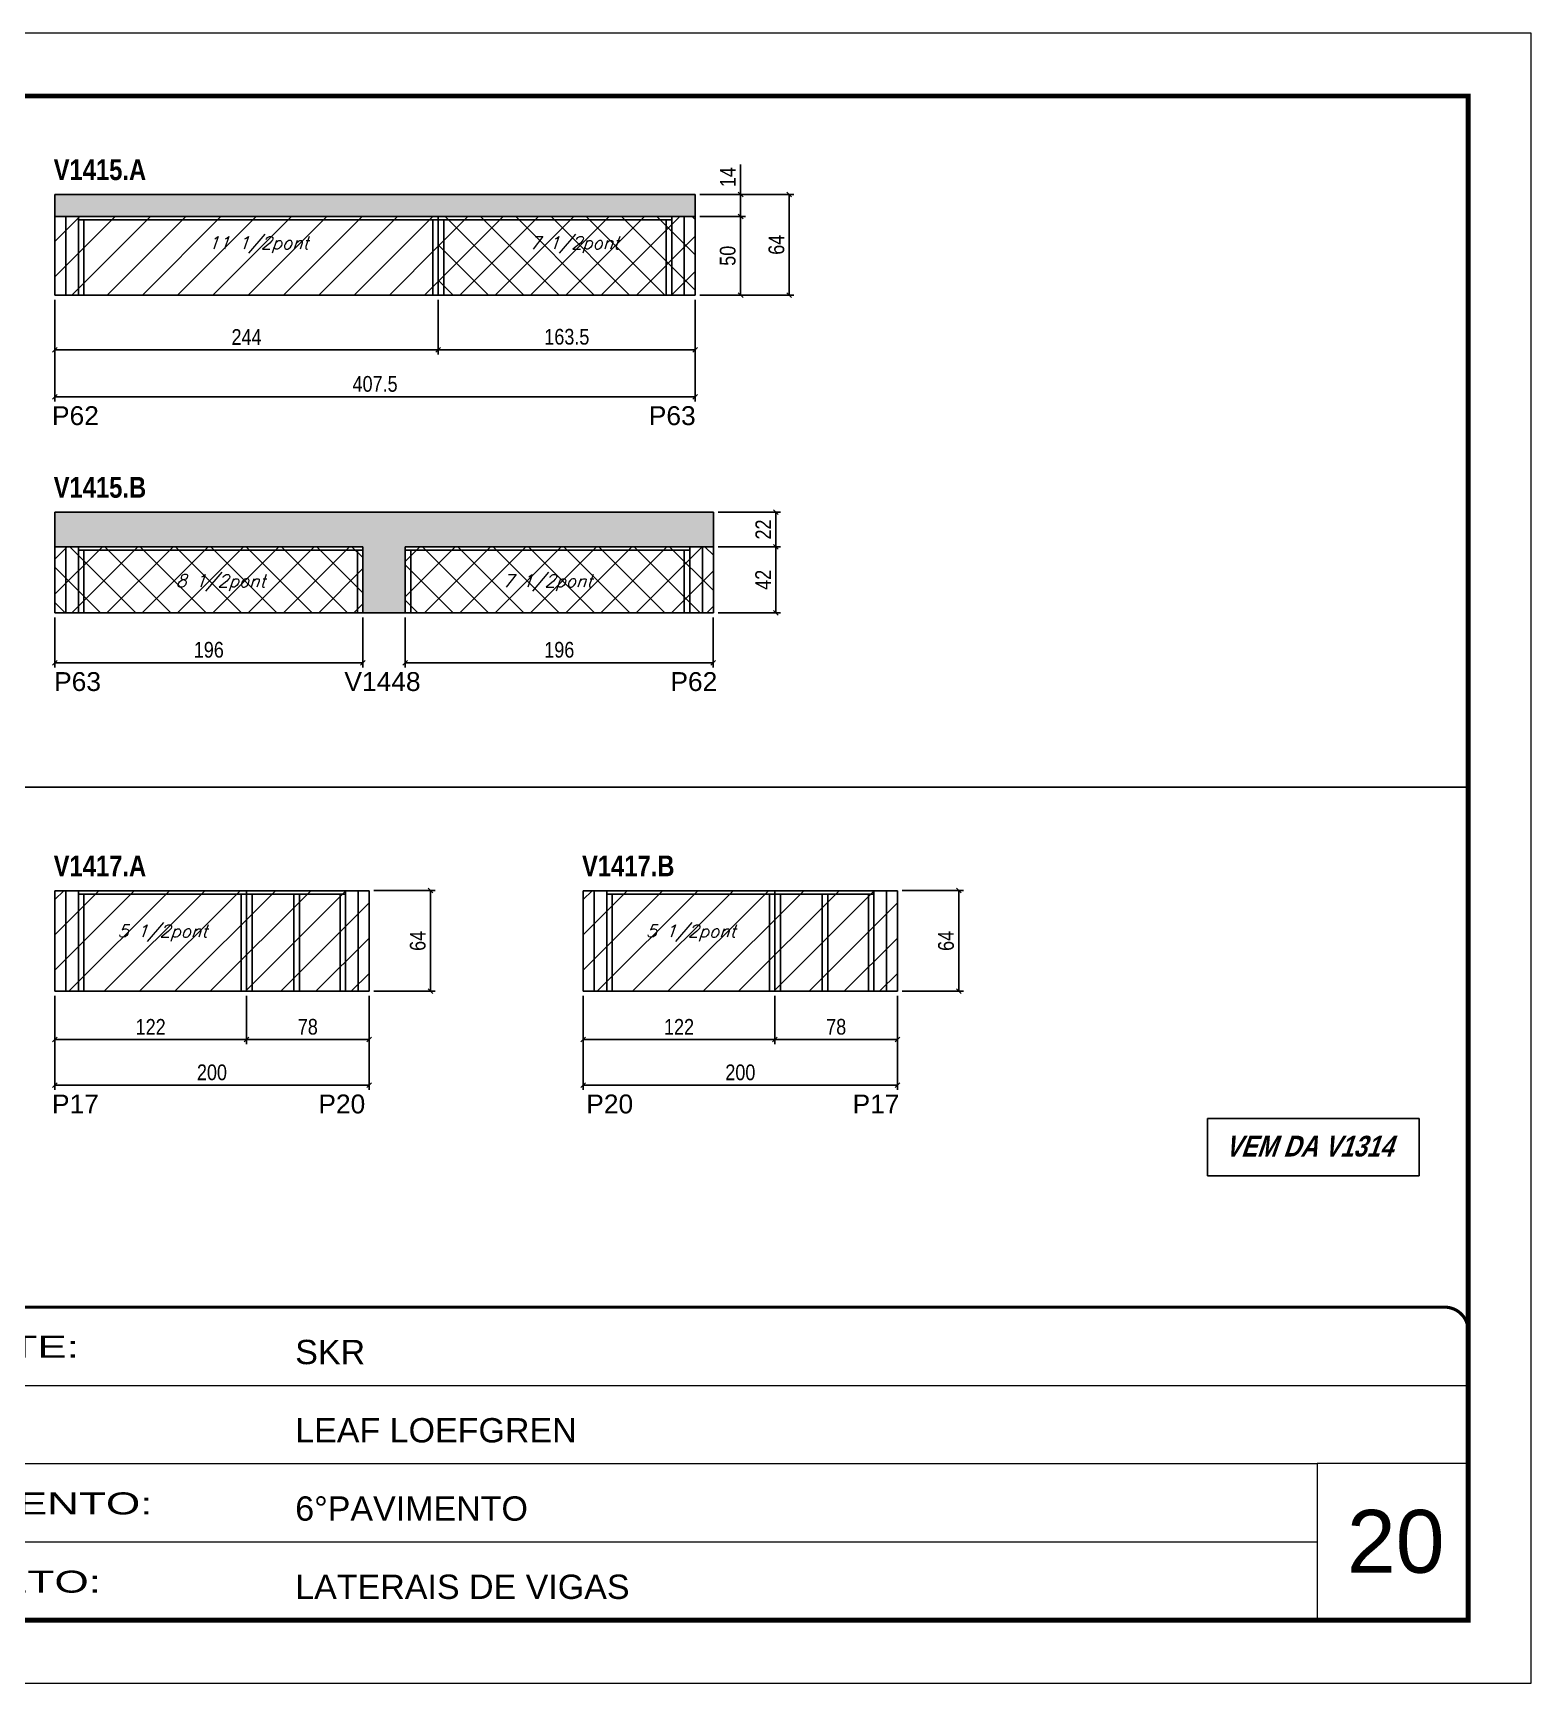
# Model space of a CAD drawing. Extents: x 3309 to 9563, y -2522 to 14608.
# Drawn here: x 8610 to 9563, y 8964 to 10014 of the extents above; entities that cross this region are included whole.
import ezdxf

# ---------------------------------------------------------------- set-up
doc = ezdxf.new("R2010")
doc.units = 0
doc.linetypes.add('CONTINUO', pattern=[0])
doc.linetypes.add('DASHED', pattern=[0.75, 0.5, -0.25])
for name, color, linetype in [('5', 5, 'Continuous'), ('COTA', 241, 'Continuous'), ('NOMENCLATURA', 7, 'Continuous'), ('Painéis', 200, 'Continuous'), ('SARR_2.2x7', 40, 'Continuous'), ('SARR_3.5x7', 81, 'Continuous'), ('texto', 7, 'Continuous')]:
    doc.layers.add(name, color=color, linetype=linetype)
for name, color, linetype, lineweight in [('CARIMBO', 255, 'Continuous', 9), ('Folhas', 255, 'Continuous', 9), ('Hachura', 251, 'Continuous', 9), ('SARRAFO DE PRESSAO', 251, 'DASHED', 9)]:
    doc.layers.add(name, color=color, linetype=linetype, lineweight=lineweight)
doc.styles.add('ARIAL', font='arial.ttf')
doc.styles.add('COTA TECNICA', font='techl___.ttf', dxfattribs={"height": 10})
doc.styles.add('Romans', font='romans.shx')
doc.styles.get("Standard").update_dxf_attribs({"font": 'arial.ttf'})
doc.styles.add('TECNICA', font='techb___.ttf', dxfattribs={"height": 10})
doc.styles.add('Tecnologia', font='')
doc.styles.get('Tecnologia').set_extended_font_data('Forgotten Futurist')
doc.dimstyles.new('PAINEL', dxfattribs={"dimtxt": 10, "dimasz": 3, "dimexe": 3, "dimexo": 3, "dimgap": 3, "dimtad": 1, "dimdec": 1, "dimzin": 12, "dimdsep": 46, "dimtxsty": 'COTA TECNICA', "dimblk1": 'OBLIQUE', "dimblk2": 'OBLIQUE', "dimsah": 1, "dimcen": 0.9, "dimclrd": 4, "dimclre": 4, "dimclrt": 240, "dimadec": 1, "dimazin": 3, "dimtfac": 1, "dimtdec": 1, "dimtmove": 0, "dimatfit": 3, "dimfxl": 1, "dimtolj": 1, "dimtzin": 12, "dimarcsym": 0})

# ---------------------------------------------------------------- blocks, each defined once
blk = doc.blocks.new('9999999999')
at = {"color": 30, "linetype": 'CONTINUO'}
for p, q in [((98564.6, 34379.6), (99584, 34379.6)), ((98564.6, 34329.8), (99488, 34329.8)), ((99584, 34329.8), (99488, 34329.8)), ((99488, 34329.8), (99488, 34230.2)), ((98564.6, 34280), (99488, 34280))]:
    blk.add_line(p, q, dxfattribs=at)
at = {"color": 30, "linetype": 'CONTINUO', "const_width": 2}
blk.add_lwpolyline([(99584, 34230.2), (99584, 34414.4, 0.414214), (99569, 34429.4), (98229, 34429.4, 0.414214), (98214, 34414.4), (98214, 34245.2, 0.414214), (98229, 34230.2), (99584, 34230.2)], format="xyb", dxfattribs=at)
at = {"layer": 'Folhas'}
blk.add_lwpolyline([(98139, 34190.2), (99624, 34190.2), (99624, 35240.2), (98139, 35240.2)], close=True, dxfattribs=at)
at = {"layer": 'Folhas', "color": 30, "const_width": 3}
blk.add_lwpolyline([(98214, 34230.2), (99584, 34230.2), (99584, 35200.2), (98214, 35200.2)], close=True, dxfattribs=at)
at = {"color": 7, "linetype": 'Continuous', "ltscale": 5, "style": 'ARIAL'}
for s, height, p in [('SKR', 15.48, (98837.7, 34393.1)), ('LEAF LOEFGREN', 15.483, (98837.7, 34343.3)), ('6°PAVIMENTO', 15.483, (98837.7, 34293.5)), ('LATERAIS DE VIGAS', 15.483, (98837.7, 34243.7))]:
    blk.add_text(s, height=height, dxfattribs=at).set_placement(p)
at = {"layer": 'Folhas', "color": 7, "style": 'Tecnologia', "width": 1.5}
for s, p in [('CLIENTE:', (98573.7, 34397.2)), ('PAVIMENTO:', (98573.7, 34297.5)), ('PROJETO:', (98573.7, 34247.7))]:
    blk.add_text(s, height=14, dxfattribs=at).set_placement(p)
blk = doc.blocks.new('_Oblique')
at = {"color": 0, "linetype": 'ByBlock', "lineweight": -2}
blk.add_line((-0.5, -0.5), (0.5, 0.5), dxfattribs=at)
blk = doc.blocks.new('*D2114')
at = {"layer": 'COTA', "color": 4, "lineweight": -2, "transparency": 16777216}
for p, q in [((8623.6, 9843.8), (8623.6, 9809)), ((8867.6, 9843.8), (8867.6, 9809)), ((8623.6, 9812), (8867.6, 9812))]:
    blk.add_line(p, q, dxfattribs=at)
at = {"layer": 'Defpoints', "color": 0, "transparency": 16777216}
for p in [(8623.6, 9846.8), (8867.6, 9846.8), (8867.6, 9812)]:
    blk.add_point(p, dxfattribs=at)
at = {"layer": 'COTA', "color": 4, "lineweight": -2, "transparency": 16777216, "xscale": 3, "yscale": 3, "zscale": 3, "rotation": 180}
blk.add_blockref('_Oblique', (8623.6, 9812), dxfattribs=at)
at = {"layer": 'COTA', "color": 4, "lineweight": -2, "transparency": 16777216, "xscale": 3, "yscale": 3, "zscale": 3}
blk.add_blockref('_Oblique', (8867.6, 9812), dxfattribs=at)
at = {"layer": 'COTA', "color": 240, "transparency": 16777216, "insert": (8745.6, 9820.1), "char_height": 10, "attachment_point": 5, "style": 'COTA TECNICA'}
blk.add_mtext('\\A1;244', dxfattribs=at)
blk = doc.blocks.new('*D2115')
at = {"layer": 'COTA', "color": 4, "lineweight": -2, "transparency": 16777216}
for p, q in [((8867.6, 9843.8), (8867.6, 9809)), ((9031.1, 9843.8), (9031.1, 9809)), ((8867.6, 9812), (9031.1, 9812))]:
    blk.add_line(p, q, dxfattribs=at)
at = {"layer": 'Defpoints', "color": 0, "transparency": 16777216}
for p in [(8867.6, 9846.8), (9031.1, 9846.8), (9031.1, 9812)]:
    blk.add_point(p, dxfattribs=at)
at = {"layer": 'COTA', "color": 4, "lineweight": -2, "transparency": 16777216, "xscale": 3, "yscale": 3, "zscale": 3, "rotation": 180}
blk.add_blockref('_Oblique', (8867.6, 9812), dxfattribs=at)
at = {"layer": 'COTA', "color": 4, "lineweight": -2, "transparency": 16777216, "xscale": 3, "yscale": 3, "zscale": 3}
blk.add_blockref('_Oblique', (9031.1, 9812), dxfattribs=at)
at = {"layer": 'COTA', "color": 240, "transparency": 16777216, "insert": (8949.4, 9820.2), "char_height": 10, "attachment_point": 5, "style": 'COTA TECNICA'}
blk.add_mtext('\\A1;163.5', dxfattribs=at)
blk = doc.blocks.new('*D2089')
at = {"layer": 'COTA', "color": 4, "linetype": 'ByBlock', "lineweight": -2, "transparency": 16777216}
for p, q in [((8846.6, 9641.6), (8846.6, 9609.8)), ((9042.6, 9641.6), (9042.6, 9609.8)), ((9042.6, 9612.8), (8846.6, 9612.8))]:
    blk.add_line(p, q, dxfattribs=at)
at = {"layer": 'Defpoints', "color": 0, "linetype": 'ByBlock', "transparency": 16777216}
for p in [(8846.6, 9644.6), (9042.6, 9644.6), (8846.6, 9612.8)]:
    blk.add_point(p, dxfattribs=at)
at = {"layer": 'COTA', "color": 4, "linetype": 'ByBlock', "lineweight": -2, "transparency": 16777216, "xscale": 3, "yscale": 3, "zscale": 3, "rotation": 180}
blk.add_blockref('_Oblique', (8846.6, 9612.8), dxfattribs=at)
at = {"layer": 'COTA', "color": 4, "linetype": 'ByBlock', "lineweight": -2, "transparency": 16777216, "xscale": 3, "yscale": 3, "zscale": 3}
blk.add_blockref('_Oblique', (9042.6, 9612.8), dxfattribs=at)
at = {"layer": 'COTA', "color": 240, "linetype": 'ByBlock', "transparency": 16777216, "insert": (8944.6, 9621), "char_height": 10, "attachment_point": 5, "style": 'COTA TECNICA'}
blk.add_mtext('\\A1;196', dxfattribs=at)
blk = doc.blocks.new('*D2090')
at = {"layer": 'COTA', "color": 4, "linetype": 'ByBlock', "lineweight": -2, "transparency": 16777216}
for p, q in [((8623.6, 9641.6), (8623.6, 9609.8)), ((8819.6, 9641.6), (8819.6, 9609.8)), ((8819.6, 9612.8), (8623.6, 9612.8))]:
    blk.add_line(p, q, dxfattribs=at)
at = {"layer": 'Defpoints', "color": 0, "linetype": 'ByBlock', "transparency": 16777216}
for p in [(8623.6, 9644.6), (8819.6, 9644.6), (8623.6, 9612.8)]:
    blk.add_point(p, dxfattribs=at)
at = {"layer": 'COTA', "color": 4, "linetype": 'ByBlock', "lineweight": -2, "transparency": 16777216, "xscale": 3, "yscale": 3, "zscale": 3, "rotation": 180}
blk.add_blockref('_Oblique', (8623.6, 9612.8), dxfattribs=at)
at = {"layer": 'COTA', "color": 4, "linetype": 'ByBlock', "lineweight": -2, "transparency": 16777216, "xscale": 3, "yscale": 3, "zscale": 3}
blk.add_blockref('_Oblique', (8819.6, 9612.8), dxfattribs=at)
at = {"layer": 'COTA', "color": 240, "linetype": 'ByBlock', "transparency": 16777216, "insert": (8721.6, 9621), "char_height": 10, "attachment_point": 5, "style": 'COTA TECNICA'}
blk.add_mtext('\\A1;196', dxfattribs=at)
blk = doc.blocks.new('*D2107')
at = {"layer": 'COTA', "color": 4, "lineweight": -2, "transparency": 16777216}
for p, q in [((9045.6, 9686.6), (9085.4, 9686.6)), ((9082.4, 9686.6), (9082.4, 9644.6)), ((9045.6, 9644.6), (9085.4, 9644.6))]:
    blk.add_line(p, q, dxfattribs=at)
at = {"layer": 'Defpoints', "color": 0, "transparency": 16777216}
for p in [(9042.6, 9686.6), (9042.6, 9644.6), (9082.4, 9644.6)]:
    blk.add_point(p, dxfattribs=at)
at = {"layer": 'COTA', "color": 4, "lineweight": -2, "transparency": 16777216, "xscale": 3, "yscale": 3, "zscale": 3}
for p, rotation in [((9082.4, 9686.6), 90), ((9082.4, 9644.6), 270)]:
    blk.add_blockref('_Oblique', p, dxfattribs=dict(at, rotation=rotation))
at = {"layer": 'COTA', "color": 240, "transparency": 16777216, "insert": (9074.3, 9665.6), "char_height": 10, "attachment_point": 5, "rotation": 90, "style": 'COTA TECNICA'}
blk.add_mtext('\\A1;42', dxfattribs=at)
blk = doc.blocks.new('*D2095')
at = {"layer": 'COTA', "color": 4, "linetype": 'ByBlock', "lineweight": -2, "transparency": 16777216}
for p, q in [((8745.6, 9400.8), (8745.6, 9370)), ((8823.6, 9400.8), (8823.6, 9370)), ((8823.6, 9373), (8745.6, 9373))]:
    blk.add_line(p, q, dxfattribs=at)
at = {"layer": 'Defpoints', "color": 0, "linetype": 'ByBlock', "transparency": 16777216}
for p in [(8745.6, 9403.8), (8823.6, 9403.8), (8745.6, 9373)]:
    blk.add_point(p, dxfattribs=at)
at = {"layer": 'COTA', "color": 4, "linetype": 'ByBlock', "lineweight": -2, "transparency": 16777216, "xscale": 3, "yscale": 3, "zscale": 3, "rotation": 180}
blk.add_blockref('_Oblique', (8745.6, 9373), dxfattribs=at)
at = {"layer": 'COTA', "color": 4, "linetype": 'ByBlock', "lineweight": -2, "transparency": 16777216, "xscale": 3, "yscale": 3, "zscale": 3}
blk.add_blockref('_Oblique', (8823.6, 9373), dxfattribs=at)
at = {"layer": 'COTA', "color": 240, "linetype": 'ByBlock', "transparency": 16777216, "insert": (8784.6, 9381.1), "char_height": 10, "attachment_point": 5, "style": 'COTA TECNICA'}
blk.add_mtext('\\A1;78', dxfattribs=at)
blk = doc.blocks.new('*D2096')
at = {"layer": 'COTA', "color": 4, "linetype": 'ByBlock', "lineweight": -2, "transparency": 16777216}
for p, q in [((8623.6, 9400.8), (8623.6, 9370)), ((8745.6, 9400.8), (8745.6, 9370)), ((8745.6, 9373), (8623.6, 9373))]:
    blk.add_line(p, q, dxfattribs=at)
at = {"layer": 'Defpoints', "color": 0, "linetype": 'ByBlock', "transparency": 16777216}
for p in [(8623.6, 9403.8), (8745.6, 9403.8), (8623.6, 9373)]:
    blk.add_point(p, dxfattribs=at)
at = {"layer": 'COTA', "color": 4, "linetype": 'ByBlock', "lineweight": -2, "transparency": 16777216, "xscale": 3, "yscale": 3, "zscale": 3, "rotation": 180}
blk.add_blockref('_Oblique', (8623.6, 9373), dxfattribs=at)
at = {"layer": 'COTA', "color": 4, "linetype": 'ByBlock', "lineweight": -2, "transparency": 16777216, "xscale": 3, "yscale": 3, "zscale": 3}
blk.add_blockref('_Oblique', (8745.6, 9373), dxfattribs=at)
at = {"layer": 'COTA', "color": 240, "linetype": 'ByBlock', "transparency": 16777216, "insert": (8684.6, 9381.1), "char_height": 10, "attachment_point": 5, "style": 'COTA TECNICA'}
blk.add_mtext('\\A1;122', dxfattribs=at)
blk = doc.blocks.new('*D2108')
at = {"layer": 'COTA', "color": 4, "linetype": 'ByBlock', "lineweight": -2, "transparency": 16777216}
for p, q in [((8623.6, 9400.8), (8623.6, 9341)), ((8823.6, 9400.8), (8823.6, 9341)), ((8823.6, 9344), (8623.6, 9344))]:
    blk.add_line(p, q, dxfattribs=at)
at = {"layer": 'Defpoints', "color": 0, "linetype": 'ByBlock', "transparency": 16777216}
for p in [(8623.6, 9403.8), (8823.6, 9403.8), (8623.6, 9344)]:
    blk.add_point(p, dxfattribs=at)
at = {"layer": 'COTA', "color": 4, "linetype": 'ByBlock', "lineweight": -2, "transparency": 16777216, "xscale": 3, "yscale": 3, "zscale": 3, "rotation": 180}
blk.add_blockref('_Oblique', (8623.6, 9344), dxfattribs=at)
at = {"layer": 'COTA', "color": 4, "linetype": 'ByBlock', "lineweight": -2, "transparency": 16777216, "xscale": 3, "yscale": 3, "zscale": 3}
blk.add_blockref('_Oblique', (8823.6, 9344), dxfattribs=at)
at = {"layer": 'COTA', "color": 240, "linetype": 'ByBlock', "transparency": 16777216, "insert": (8723.6, 9352.1), "char_height": 10, "attachment_point": 5, "style": 'COTA TECNICA'}
blk.add_mtext('\\A1;200', dxfattribs=at)
blk = doc.blocks.new('*D2109')
at = {"layer": 'COTA', "color": 4, "lineweight": -2, "transparency": 16777216}
for p, q in [((8826.6, 9467.8), (8865.7, 9467.8)), ((8862.7, 9403.8), (8862.7, 9467.8)), ((8826.6, 9403.8), (8865.7, 9403.8))]:
    blk.add_line(p, q, dxfattribs=at)
at = {"layer": 'Defpoints', "color": 0, "transparency": 16777216}
for p in [(8823.6, 9467.8), (8862.7, 9467.8), (8823.6, 9403.8)]:
    blk.add_point(p, dxfattribs=at)
at = {"layer": 'COTA', "color": 4, "lineweight": -2, "transparency": 16777216, "xscale": 3, "yscale": 3, "zscale": 3}
for p, rotation in [((8862.7, 9467.8), 90), ((8862.7, 9403.8), 270)]:
    blk.add_blockref('_Oblique', p, dxfattribs=dict(at, rotation=rotation))
at = {"layer": 'COTA', "color": 240, "transparency": 16777216, "insert": (8854.6, 9435.8), "char_height": 10, "attachment_point": 5, "rotation": 90, "style": 'COTA TECNICA'}
blk.add_mtext('\\A1;64', dxfattribs=at)
blk = doc.blocks.new('*D2097')
at = {"layer": 'COTA', "color": 4, "linetype": 'ByBlock', "lineweight": -2, "transparency": 16777216}
for p, q in [((9081.8, 9400.8), (9081.8, 9370)), ((9159.8, 9400.8), (9159.8, 9370)), ((9159.8, 9373), (9081.8, 9373))]:
    blk.add_line(p, q, dxfattribs=at)
at = {"layer": 'Defpoints', "color": 0, "linetype": 'ByBlock', "transparency": 16777216}
for p in [(9081.8, 9403.8), (9159.8, 9403.8), (9081.8, 9373)]:
    blk.add_point(p, dxfattribs=at)
at = {"layer": 'COTA', "color": 4, "linetype": 'ByBlock', "lineweight": -2, "transparency": 16777216, "xscale": 3, "yscale": 3, "zscale": 3, "rotation": 180}
blk.add_blockref('_Oblique', (9081.8, 9373), dxfattribs=at)
at = {"layer": 'COTA', "color": 4, "linetype": 'ByBlock', "lineweight": -2, "transparency": 16777216, "xscale": 3, "yscale": 3, "zscale": 3}
blk.add_blockref('_Oblique', (9159.8, 9373), dxfattribs=at)
at = {"layer": 'COTA', "color": 240, "linetype": 'ByBlock', "transparency": 16777216, "insert": (9120.8, 9381.1), "char_height": 10, "attachment_point": 5, "style": 'COTA TECNICA'}
blk.add_mtext('\\A1;78', dxfattribs=at)
blk = doc.blocks.new('*D2098')
at = {"layer": 'COTA', "color": 4, "linetype": 'ByBlock', "lineweight": -2, "transparency": 16777216}
for p, q in [((8959.8, 9400.8), (8959.8, 9370)), ((9081.8, 9400.8), (9081.8, 9370)), ((9081.8, 9373), (8959.8, 9373))]:
    blk.add_line(p, q, dxfattribs=at)
at = {"layer": 'Defpoints', "color": 0, "linetype": 'ByBlock', "transparency": 16777216}
for p in [(8959.8, 9403.8), (9081.8, 9403.8), (8959.8, 9373)]:
    blk.add_point(p, dxfattribs=at)
at = {"layer": 'COTA', "color": 4, "linetype": 'ByBlock', "lineweight": -2, "transparency": 16777216, "xscale": 3, "yscale": 3, "zscale": 3, "rotation": 180}
blk.add_blockref('_Oblique', (8959.8, 9373), dxfattribs=at)
at = {"layer": 'COTA', "color": 4, "linetype": 'ByBlock', "lineweight": -2, "transparency": 16777216, "xscale": 3, "yscale": 3, "zscale": 3}
blk.add_blockref('_Oblique', (9081.8, 9373), dxfattribs=at)
at = {"layer": 'COTA', "color": 240, "linetype": 'ByBlock', "transparency": 16777216, "insert": (9020.8, 9381.1), "char_height": 10, "attachment_point": 5, "style": 'COTA TECNICA'}
blk.add_mtext('\\A1;122', dxfattribs=at)
blk = doc.blocks.new('*D2110')
at = {"layer": 'COTA', "color": 4, "linetype": 'ByBlock', "lineweight": -2, "transparency": 16777216}
for p, q in [((8959.8, 9400.8), (8959.8, 9341)), ((9159.8, 9400.8), (9159.8, 9341)), ((9159.8, 9344), (8959.8, 9344))]:
    blk.add_line(p, q, dxfattribs=at)
at = {"layer": 'Defpoints', "color": 0, "linetype": 'ByBlock', "transparency": 16777216}
for p in [(8959.8, 9403.8), (9159.8, 9403.8), (8959.8, 9344)]:
    blk.add_point(p, dxfattribs=at)
at = {"layer": 'COTA', "color": 4, "linetype": 'ByBlock', "lineweight": -2, "transparency": 16777216, "xscale": 3, "yscale": 3, "zscale": 3, "rotation": 180}
blk.add_blockref('_Oblique', (8959.8, 9344), dxfattribs=at)
at = {"layer": 'COTA', "color": 4, "linetype": 'ByBlock', "lineweight": -2, "transparency": 16777216, "xscale": 3, "yscale": 3, "zscale": 3}
blk.add_blockref('_Oblique', (9159.8, 9344), dxfattribs=at)
at = {"layer": 'COTA', "color": 240, "linetype": 'ByBlock', "transparency": 16777216, "insert": (9059.8, 9352.1), "char_height": 10, "attachment_point": 5, "style": 'COTA TECNICA'}
blk.add_mtext('\\A1;200', dxfattribs=at)
blk = doc.blocks.new('*D2111')
at = {"layer": 'COTA', "color": 4, "lineweight": -2, "transparency": 16777216}
for p, q in [((9162.8, 9467.8), (9201.8, 9467.8)), ((9198.8, 9403.8), (9198.8, 9467.8)), ((9162.8, 9403.8), (9201.8, 9403.8))]:
    blk.add_line(p, q, dxfattribs=at)
at = {"layer": 'Defpoints', "color": 0, "transparency": 16777216}
for p in [(9159.8, 9467.8), (9198.8, 9467.8), (9159.8, 9403.8)]:
    blk.add_point(p, dxfattribs=at)
at = {"layer": 'COTA', "color": 4, "lineweight": -2, "transparency": 16777216, "xscale": 3, "yscale": 3, "zscale": 3}
for p, rotation in [((9198.8, 9467.8), 90), ((9198.8, 9403.8), 270)]:
    blk.add_blockref('_Oblique', p, dxfattribs=dict(at, rotation=rotation))
at = {"layer": 'COTA', "color": 240, "transparency": 16777216, "insert": (9190.7, 9435.8), "char_height": 10, "attachment_point": 5, "rotation": 90, "style": 'COTA TECNICA'}
blk.add_mtext('\\A1;64', dxfattribs=at)
blk = doc.blocks.new('*D2112')
at = {"layer": 'COTA', "color": 4, "lineweight": -2, "transparency": 16777216}
for p, q in [((8623.6, 9843.8), (8623.6, 9779.1)), ((9031.1, 9843.8), (9031.1, 9779.1)), ((8623.6, 9782.1), (9031.1, 9782.1))]:
    blk.add_line(p, q, dxfattribs=at)
at = {"layer": 'Defpoints', "color": 0, "transparency": 16777216}
for p in [(8623.6, 9846.8), (9031.1, 9846.8), (9031.1, 9782.1)]:
    blk.add_point(p, dxfattribs=at)
at = {"layer": 'COTA', "color": 4, "lineweight": -2, "transparency": 16777216, "xscale": 3, "yscale": 3, "zscale": 3, "rotation": 180}
blk.add_blockref('_Oblique', (8623.6, 9782.1), dxfattribs=at)
at = {"layer": 'COTA', "color": 4, "lineweight": -2, "transparency": 16777216, "xscale": 3, "yscale": 3, "zscale": 3}
blk.add_blockref('_Oblique', (9031.1, 9782.1), dxfattribs=at)
at = {"layer": 'COTA', "color": 240, "transparency": 16777216, "insert": (8827.4, 9790.2), "char_height": 10, "attachment_point": 5, "style": 'COTA TECNICA'}
blk.add_mtext('\\A1;407.5', dxfattribs=at)
blk = doc.blocks.new('*D2113')
at = {"layer": 'COTA', "color": 4, "lineweight": -2, "transparency": 16777216}
for p, q in [((9034.1, 9896.8), (9063, 9896.8)), ((9060, 9896.8), (9060, 9846.8)), ((9034.1, 9846.8), (9063, 9846.8))]:
    blk.add_line(p, q, dxfattribs=at)
at = {"layer": 'Defpoints', "color": 0, "transparency": 16777216}
for p in [(9031.1, 9896.8), (9031.1, 9846.8), (9060, 9846.8)]:
    blk.add_point(p, dxfattribs=at)
at = {"layer": 'COTA', "color": 4, "lineweight": -2, "transparency": 16777216, "xscale": 3, "yscale": 3, "zscale": 3}
for p, rotation in [((9060, 9896.8), 90), ((9060, 9846.8), 270)]:
    blk.add_blockref('_Oblique', p, dxfattribs=dict(at, rotation=rotation))
at = {"layer": 'COTA', "color": 240, "transparency": 16777216, "insert": (9051.8, 9871.8), "char_height": 10, "attachment_point": 5, "rotation": 90, "style": 'COTA TECNICA'}
blk.add_mtext('\\A1;50', dxfattribs=at)
blk = doc.blocks.new('*D2105')
at = {"layer": 'COTA', "color": 4, "lineweight": -2, "transparency": 16777216}
for p, q in [((9060, 9910.8), (9060, 9929.9)), ((9034.1, 9910.8), (9063, 9910.8)), ((9060, 9896.8), (9060, 9910.8)), ((9034.1, 9896.8), (9063, 9896.8))]:
    blk.add_line(p, q, dxfattribs=at)
at = {"layer": 'Defpoints', "color": 0, "transparency": 16777216}
for p in [(9031.1, 9910.8), (9060, 9910.8), (9031.1, 9896.8)]:
    blk.add_point(p, dxfattribs=at)
at = {"layer": 'COTA', "color": 4, "lineweight": -2, "transparency": 16777216, "xscale": 3, "yscale": 3, "zscale": 3}
for p, rotation in [((9060, 9910.8), 90), ((9060, 9896.8), 270)]:
    blk.add_blockref('_Oblique', p, dxfattribs=dict(at, rotation=rotation))
at = {"layer": 'COTA', "color": 240, "transparency": 16777216, "insert": (9051.9, 9921.8), "char_height": 10, "attachment_point": 5, "rotation": 90, "style": 'COTA TECNICA'}
blk.add_mtext('\\A1;14', dxfattribs=at)
blk = doc.blocks.new('*D2106')
at = {"layer": 'COTA', "color": 4, "lineweight": -2, "transparency": 16777216}
for p, q in [((9034.1, 9910.8), (9093.9, 9910.8)), ((9090.9, 9846.8), (9090.9, 9910.8)), ((9034.1, 9846.8), (9093.9, 9846.8))]:
    blk.add_line(p, q, dxfattribs=at)
at = {"layer": 'Defpoints', "color": 0, "transparency": 16777216}
for p in [(9031.1, 9910.8), (9090.9, 9910.8), (9031.1, 9846.8)]:
    blk.add_point(p, dxfattribs=at)
at = {"layer": 'COTA', "color": 4, "lineweight": -2, "transparency": 16777216, "xscale": 3, "yscale": 3, "zscale": 3}
for p, rotation in [((9090.9, 9910.8), 90), ((9090.9, 9846.8), 270)]:
    blk.add_blockref('_Oblique', p, dxfattribs=dict(at, rotation=rotation))
at = {"layer": 'COTA', "color": 240, "transparency": 16777216, "insert": (9082.8, 9878.8), "char_height": 10, "attachment_point": 5, "rotation": 90, "style": 'COTA TECNICA'}
blk.add_mtext('\\A1;64', dxfattribs=at)
blk = doc.blocks.new('*D2122')
at = {"layer": 'COTA', "color": 4, "lineweight": -2, "transparency": 16777216}
for p, q in [((9045.6, 9708.6), (9085.4, 9708.6)), ((9082.4, 9686.6), (9082.4, 9708.6)), ((9045.6, 9686.6), (9085.4, 9686.6))]:
    blk.add_line(p, q, dxfattribs=at)
at = {"layer": 'Defpoints', "color": 0, "transparency": 16777216}
for p in [(9042.6, 9708.6), (9082.4, 9708.6), (9042.6, 9686.6)]:
    blk.add_point(p, dxfattribs=at)
at = {"layer": 'COTA', "color": 4, "lineweight": -2, "transparency": 16777216, "xscale": 3, "yscale": 3, "zscale": 3}
for p, rotation in [((9082.4, 9708.6), 90), ((9082.4, 9686.6), 270)]:
    blk.add_blockref('_Oblique', p, dxfattribs=dict(at, rotation=rotation))
at = {"layer": 'COTA', "color": 240, "transparency": 16777216, "insert": (9074.4, 9697.6), "char_height": 10, "attachment_point": 5, "rotation": 90, "style": 'COTA TECNICA'}
blk.add_mtext('\\A1;22', dxfattribs=at)

msp = doc.modelspace()

# ---------------------------------------------------------------- hatches: boundary and pattern name
at = {"layer": 'COTA'}
h = msp.add_hatch(dxfattribs=at)
h.set_pattern_fill('AR-CONC', color=256, scale=0.03)
h.set_pattern_definition([(50, (4768.5, 0), (5.46554, -0.4781726), [0.5715, -6.2865]), (355, (4768.5, 0), (-1.0573026, 5.7317054), [0.4572, -5.0292175]), (100.451445, (4768.9555, -0.04), (4.4082374, 5.2535326), [0.4857003, -5.3427073]), (46.1842, (4768.5, 1.524), (8.1323712, -1.26127), [0.85725, -9.42975]), (96.63556, (4769.178, 1.419), (7.122124, 7.422784), [0.728551, -8.014068]), (351.18415, (4768.5, 1.524), (7.122124, 7.422784), [0.685799, -7.543792]), (21, (4769.262, 1.143), (4.5484317, -3.067956), [0.5715, -6.2865]), (326, (4769.262, 1.143), (1.8540609, 5.525639), [0.4572, -5.0292]), (71.451445, (4769.641, 0.8873), (6.4024926, 2.457683), [0.4857003, -5.342698]), (37.5, (4768.5, 0), (0.0926581, 2.53665117), [0, -4.96824, 0, -5.1054, 0, -5.04825]), (7.5, (4768.5, 0), (2.0045899, 3.00541724), [0, -2.91084, 0, -4.85394, 0, -1.92405]), (327.5, (4766.8007, 0), (4.06771786, -0.17186232), [0, -1.905, 0, -5.9436, 0, -7.8867]), (317.5, (4766.0387, 0), (4.4438754, 0.7627947), [0, -2.4765, 0, -3.94716, 0, -5.6007])])
h.paths.add_polyline_path([(8623.62, 9910.77), (8623.62, 9896.77), (9031.12, 9896.77), (9031.12, 9910.77)])
h = msp.add_hatch(dxfattribs=at)
h.set_pattern_fill('AR-CONC', color=256, scale=0.03)
h.paths.add_polyline_path([(9042.62, 9708.65), (8623.62, 9708.65), (8623.62, 9686.65), (8819.62, 9686.65), (8819.62, 9644.65), (8846.62, 9644.65), (8846.62, 9686.65), (9042.62, 9686.65)])
at = {"layer": 'Hachura', "linetype": 'ByBlock'}
h = msp.add_hatch(dxfattribs=at)
h.set_pattern_fill('ANSI37', color=256, scale=5)
h.paths.add_polyline_path([(8867.62, 9896.77), (8867.62, 9846.77), (9031.12, 9846.77), (9031.12, 9896.77)])
h.paths.add_polyline_path([(9042.62, 9644.65), (9042.62, 9686.65), (8846.62, 9686.65), (8846.62, 9644.65)])
h.paths.add_polyline_path([(8819.62, 9644.65), (8819.62, 9686.65), (8623.62, 9686.65), (8623.62, 9644.65)])
h = msp.add_hatch(dxfattribs=at)
h.set_pattern_fill('ANSI31', color=256, scale=5)
h.paths.add_polyline_path([(8867.62, 9896.77), (8623.62, 9896.77), (8623.62, 9846.77), (8867.62, 9846.77)])
h = msp.add_hatch(dxfattribs=at)
h.set_pattern_fill('ANSI31', color=256, scale=5)
h.set_pattern_definition([(45, (4782, 52.718), (-11.22532, 11.22532), [])])
h.paths.add_polyline_path([(8623.62, 9467.75), (8623.62, 9403.75), (8745.62, 9403.75), (8745.62, 9467.75)])
h.paths.add_polyline_path([(8745.62, 9467.75), (8745.62, 9403.75), (8823.62, 9403.75), (8823.62, 9467.75)])
h = msp.add_hatch(dxfattribs=at)
h.set_pattern_fill('ANSI31', color=256, scale=5)
h.set_pattern_definition([(45, (5118.159, 52.718), (-11.22532, 11.22532), [])])
h.paths.add_polyline_path([(8959.78, 9467.75), (8959.78, 9403.75), (9081.78, 9403.75), (9081.78, 9467.75)])
h.paths.add_polyline_path([(9081.78, 9467.75), (9081.78, 9403.75), (9159.78, 9403.75), (9159.78, 9467.75)])

# ---------------------------------------------------------------- linework, layer by layer
at = {"layer": 'COTA'}
for p, q in [((8623.62, 9896.77), (8623.62, 9910.77)), ((8623.62, 9910.77), (9031.12, 9910.77)), ((9031.12, 9910.77), (9031.12, 9896.77)), ((8623.62, 9708.65), (9042.62, 9708.65)), ((8623.62, 9686.65), (8623.62, 9708.65)), ((9042.62, 9686.65), (9042.62, 9708.65)), ((8819.62, 9644.65), (8846.62, 9644.65)), ((8152.87, 9533.72), (9522.87, 9533.72))]:
    msp.add_line(p, q, dxfattribs=at)
at = {"layer": 'NOMENCLATURA', "elevation": 0}
msp.add_lwpolyline([(9357.08, 9322.77), (9491.62, 9322.77), (9491.62, 9286.31), (9357.08, 9286.31)], close=True, dxfattribs=at)
at = {"layer": 'Painéis', "linetype": 'ByBlock'}
for p, q in [((9031.12, 9896.77), (8623.62, 9896.77)), ((8623.62, 9846.77), (8623.62, 9896.77)), ((8867.62, 9846.77), (8867.62, 9896.77)), ((9031.12, 9846.77), (9031.12, 9896.77)), ((9031.12, 9846.77), (8623.62, 9846.77)), ((8819.62, 9686.65), (8623.62, 9686.65)), ((8623.62, 9644.65), (8623.62, 9686.65)), ((8819.62, 9644.65), (8819.62, 9686.65)), ((9042.62, 9686.65), (8846.62, 9686.65)), ((8846.62, 9644.65), (8846.62, 9686.65)), ((9042.62, 9644.65), (9042.62, 9686.65)), ((8819.62, 9644.65), (8623.62, 9644.65)), ((9042.62, 9644.65), (8846.62, 9644.65)), ((8823.62, 9467.75), (8623.62, 9467.75)), ((8623.62, 9403.75), (8623.62, 9467.75)), ((8745.62, 9403.75), (8745.62, 9467.75)), ((8823.62, 9403.75), (8823.62, 9467.75)), ((9159.78, 9467.75), (8959.78, 9467.75)), ((8959.78, 9403.75), (8959.78, 9467.75)), ((9081.78, 9403.75), (9081.78, 9467.75)), ((9159.78, 9403.75), (9159.78, 9467.75)), ((8823.62, 9403.75), (8623.62, 9403.75)), ((9159.78, 9403.75), (8959.78, 9403.75))]:
    msp.add_line(p, q, dxfattribs=at)
at = {"layer": 'SARR_2.2x7', "linetype": 'Continuous'}
for p, q in [((8630.62, 9846.77), (8630.62, 9896.77)), ((8867.62, 9894.57), (8638.62, 9894.57)), ((9016.12, 9894.57), (8867.62, 9894.57)), ((9024.12, 9846.77), (9024.12, 9896.77)), ((8630.62, 9644.65), (8630.62, 9686.65)), ((8819.62, 9684.45), (8638.62, 9684.45)), ((9027.62, 9684.45), (8846.62, 9684.45)), ((9035.62, 9644.65), (9035.62, 9686.65)), ((8630.62, 9403.75), (8630.62, 9467.75)), ((8745.62, 9465.55), (8638.62, 9465.55)), ((8808.62, 9465.55), (8745.62, 9465.55)), ((8816.62, 9403.75), (8816.62, 9467.75)), ((8966.78, 9403.75), (8966.78, 9467.75)), ((9081.78, 9465.55), (8974.78, 9465.55)), ((9144.78, 9465.55), (9081.78, 9465.55)), ((9152.78, 9403.75), (9152.78, 9467.75))]:
    msp.add_line(p, q, dxfattribs=at)
at = {"layer": 'SARR_3.5x7'}
for p, q in [((8638.62, 9896.77), (8638.62, 9846.77)), ((8642.12, 9894.57), (8642.12, 9846.77)), ((8864.12, 9894.57), (8864.12, 9846.77)), ((8871.12, 9894.57), (8871.12, 9846.77)), ((9012.62, 9894.57), (9012.62, 9846.77)), ((9016.12, 9896.77), (9016.12, 9846.77)), ((8638.62, 9686.65), (8638.62, 9644.65)), ((8642.12, 9684.45), (8642.12, 9644.65)), ((8816.12, 9684.45), (8816.12, 9644.65)), ((8850.12, 9684.45), (8850.12, 9644.65)), ((9024.12, 9684.45), (9024.12, 9644.65)), ((9027.62, 9686.65), (9027.62, 9644.65)), ((8638.62, 9467.75), (8638.62, 9403.75)), ((8642.12, 9465.55), (8642.12, 9403.75)), ((8742.12, 9465.55), (8742.12, 9403.75)), ((8745.62, 9465.55), (8745.62, 9403.75)), ((8749.12, 9465.55), (8749.12, 9403.75)), ((8775.76, 9465.55), (8775.76, 9403.75)), ((8779.26, 9465.55), (8779.26, 9403.75)), ((8805.12, 9465.55), (8805.12, 9403.75)), ((8808.62, 9467.75), (8808.62, 9403.75)), ((8974.78, 9467.75), (8974.78, 9403.75)), ((8978.28, 9465.55), (8978.28, 9403.75)), ((9078.28, 9465.55), (9078.28, 9403.75)), ((9081.78, 9465.55), (9081.78, 9403.75)), ((9085.28, 9465.55), (9085.28, 9403.75)), ((9111.92, 9465.55), (9111.92, 9403.75)), ((9115.42, 9465.55), (9115.42, 9403.75)), ((9141.28, 9465.55), (9141.28, 9403.75)), ((9144.78, 9467.75), (9144.78, 9403.75))]:
    msp.add_line(p, q, dxfattribs=at)

# ---------------------------------------------------------------- block references
at = {"layer": 'SARRAFO DE PRESSAO', "color": 6, "linetype": 'ByBlock'}
msp.add_blockref('9999999999', (-90061.11, -25226.65), dxfattribs=at)

# ---------------------------------------------------------------- texts
at = {"layer": '5', "linetype": 'Continuous'}
for s, rotation, p in [('P62', 0.00004, (8621.82, 9764.05)), ('P63', 0.00004, (9001.57, 9764.05)), ('P63', 0.00004, (8623.18, 9594.84)), ('V1448', 0.00004, (8807.87, 9594.84)), ('P62', 0.00004, (9015.3, 9594.84)), ('P17', 0.00004, (8621.82, 9326.03)), ('P20', 0.00004, (8791.31, 9326.03)), ('P20', 359.99996, (8961.77, 9326.03)), ('P17', 359.99996, (9131.22, 9326.03))]:
    msp.add_text(s, height=12, rotation=rotation, dxfattribs=at).set_placement(p)
at = {"layer": 'CARIMBO', "style": 'ARIAL'}
msp.add_text('20', height=40, dxfattribs=at).set_placement((9445.73, 9033.7))
at = {"layer": 'NOMENCLATURA', "style": 'TECNICA'}
for s, p in [('V1415.A', (8622.9, 9919.96)), ('V1415.B', (8622.9, 9717.83)), ('V1417.A', (8622.9, 9476.94)), ('V1417.B', (8959.06, 9476.94))]:
    msp.add_text(s, height=13.2, dxfattribs=at).set_placement(p)
at = {"layer": 'NOMENCLATURA', "insert": (9421.52, 9311.8), "char_height": 13.2, "width": 300.2766, "attachment_point": 2, "style": 'TECNICA'}
msp.add_mtext('{\\Q19;VEM DA V1314}', dxfattribs=at)
at = {"layer": 'texto', "color": 2, "char_height": 8, "attachment_point": 5, "style": 'Romans'}
for s, insert in [('{\\Q19;\\C256;11 1/2pont}', (8753.12, 9878.77)), ('{\\Q19;\\C256;7 1/2pont}', (8954.12, 9878.77)), ('{\\Q19;\\C256;8 1/2pont}', (8729.12, 9663.64)), ('{\\Q19;\\C256;7 1/2pont}', (8937.12, 9663.64)), ('{\\Q19;\\C256;5 1/2pont}', (8692.12, 9440.75)), ('{\\Q19;\\C256;5 1/2pont}', (9028.28, 9440.75))]:
    msp.add_mtext(s, dxfattribs=dict(at, insert=insert))

# ---------------------------------------------------------------- dimensions: what is measured, and where the dimension line sits
at = {"layer": 'COTA'}
for base, p1, p2, picture, middle in [((9059.95, 9910.77), (9031.12, 9896.77), (9031.12, 9910.77), '*D2105', (9051.88, 9921.83)), ((9090.87, 9910.77), (9031.12, 9846.77), (9031.12, 9910.77), '*D2106', (9082.77, 9878.77)), ((9059.95, 9846.77), (9031.12, 9896.77), (9031.12, 9846.77), '*D2113', (9051.85, 9871.77)), ((9082.37, 9708.65), (9042.62, 9686.65), (9042.62, 9708.65), '*D2122', (9074.37, 9697.65)), ((9082.37, 9644.65), (9042.62, 9686.65), (9042.62, 9644.65), '*D2107', (9074.3, 9665.65)), ((8862.66, 9467.75), (8823.62, 9403.75), (8823.62, 9467.75), '*D2109', (8854.55, 9435.75)), ((9198.82, 9467.75), (9159.78, 9403.75), (9159.78, 9467.75), '*D2111', (9190.71, 9435.75))]:
    dim = msp.add_linear_dim(base=base, p1=p1, p2=p2, angle=90, dimstyle='PAINEL', dxfattribs=at)
    dim.commit()
    dim.dimension.update_dxf_attribs({"geometry": picture, "text_midpoint": middle})
for base, p2, picture, middle in [((8867.62, 9812.03), (8867.62, 9846.77), '*D2114', (8745.62, 9820.1)), ((9031.12, 9782.06), (9031.12, 9846.77), '*D2112', (8827.37, 9790.17))]:
    dim = msp.add_linear_dim(base=base, p1=(8623.62, 9846.77), p2=p2, dimstyle='PAINEL', dxfattribs=at)
    dim.commit()
    dim.dimension.update_dxf_attribs({"geometry": picture, "text_midpoint": middle})
dim = msp.add_linear_dim(base=(9031.12, 9812.03), p1=(8867.62, 9846.77), p2=(9031.12, 9846.77), dimstyle='PAINEL', override={"dimtmove": 1}, dxfattribs=at)
dim.commit()
dim.dimension.update_dxf_attribs({"geometry": '*D2115', "text_midpoint": (8949.37, 9820.25)})
at = {"layer": 'COTA', "linetype": 'ByBlock'}
for base, p1, p2, picture, middle in [((8623.62, 9612.85), (8819.62, 9644.65), (8623.62, 9644.65), '*D2090', (8721.62, 9620.98)), ((8623.62, 9373.01), (8745.62, 9403.75), (8623.62, 9403.75), '*D2096', (8684.62, 9381.07)), ((8959.78, 9373.01), (9081.78, 9403.75), (8959.78, 9403.75), '*D2098', (9020.78, 9381.07))]:
    dim = msp.add_linear_dim(base=base, p1=p1, p2=p2, angle=180, dimstyle='PAINEL', override={"dimtmove": 1}, dxfattribs=at)
    dim.commit()
    dim.dimension.update_dxf_attribs({"geometry": picture, "text_midpoint": middle})
for base, p1, p2, picture, middle in [((8846.62, 9612.85), (9042.62, 9644.65), (8846.62, 9644.65), '*D2089', (8944.62, 9620.98)), ((8623.62, 9344.04), (8823.62, 9403.75), (8623.62, 9403.75), '*D2108', (8723.62, 9352.15)), ((8745.62, 9373.01), (8823.62, 9403.75), (8745.62, 9403.75), '*D2095', (8784.62, 9381.11)), ((8959.78, 9344.04), (9159.78, 9403.75), (8959.78, 9403.75), '*D2110', (9059.78, 9352.15)), ((9081.78, 9373.01), (9159.78, 9403.75), (9081.78, 9403.75), '*D2097', (9120.78, 9381.11))]:
    dim = msp.add_linear_dim(base=base, p1=p1, p2=p2, angle=180, dimstyle='PAINEL', dxfattribs=at)
    dim.commit()
    dim.dimension.update_dxf_attribs({"geometry": picture, "text_midpoint": middle})

doc.saveas('drawing.dxf')
